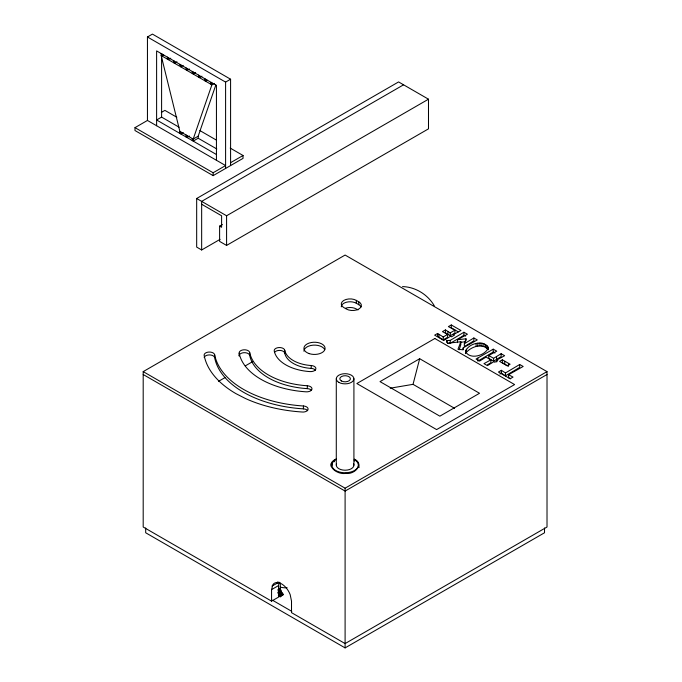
<?xml version="1.0" encoding="UTF-8"?>
<svg xmlns="http://www.w3.org/2000/svg" width="682" height="682" viewBox="0 0 682 682"><rect width="100%" height="100%" fill="white"/><g stroke="black" fill="none" stroke-linecap="round" stroke-linejoin="round"><path stroke-width="1.02" d="M336.328 458.901C323.404 464.655 337.258 475.286 345.885 473.325C354.052 475.004 365.109 464.118 354.35 459.122L354.35 461.041M271.564 601.132L271.564 589.615L272.902 584.627A14.1 8.141 60 0 1 290.174 594.602L291.512 601.123L291.512 612.641L345.101 643.586L547.015 527.016L547.015 371.622L345.101 255.051L143.194 371.622L143.194 527.016L271.564 601.132L278.546 597.1L278.546 585.582L279.16 582.198L271.905 586.068M473.862 337.982L473.862 340.864L464.331 346.601L464.331 343.719L473.862 337.982L477.281 339.917L463.197 347.854L462.788 349.772L457.972 349.269L460.827 341.733L447.622 343.251L446.77 340.574L450.248 340.378L463.922 332.245L467.417 334.223L457.477 339.764L457.477 342.645M465.474 353.344C465.192 343.259 487.459 338.008 488.346 349.772M488.346 347.854C485.234 355.62 469.855 360.215 465.474 351.426M390.223 388.194L413.036 384.333L419.677 358.723L479.523 393.275L439.864 416.173L380.019 381.622L419.677 358.723M211.889 82.812L211.889 84.832L193.194 139.085L193.194 141.106L198.181 138.224L198.181 136.212L215.836 84.969M464.331 343.719L466.028 338.801L457.477 339.764M459.199 349.806L460.827 344.606L460.827 341.733M277.165 583.349L277.889 581.755M488.056 346.695L488.056 349.576C482.123 342.56 470.546 346.865 465.772 353.08L465.772 350.207M496.726 361.997L496.726 360.079L504.629 355.706L501.125 353.728L501.125 356.609L493.58 361.196L488.772 358.382L488.772 355.501L496.752 351.162L493.222 349.167L476.045 359.039L479.574 361.119L486.036 357.078L490.852 359.9L490.852 362.773L487.587 364.665M493.222 349.167L493.222 352.04L477.852 361.093L477.852 358.221M463.922 332.245L463.922 335.126L461.185 336.993L450.248 343.251L447.639 343.396M501.125 353.728L493.58 358.323L488.772 355.501M519.701 364.495L505.49 372.935L505.49 375.816L519.701 367.368L519.701 364.495L523.179 366.456L508.584 374.725L508.584 377.598L510.682 378.8M502.361 359.781L499.582 361.426L507.306 365.884L510.093 364.239L502.361 359.781L502.361 362.662L507.519 365.808M505.49 372.935L501.372 370.309L498.431 372.048L510.102 378.74L513.034 377.086L508.584 374.725M499.906 374.06L501.372 373.19L501.372 370.309M443.24 339.832L443.24 336.959L447.588 334.402L447.588 337.283L443.24 339.832L437.597 336.328L437.597 333.455L434.664 335.143L443.777 340.454L450.632 336.217L451.51 336.814L454.468 335.101L453.411 334.615L460.955 330.497L451.296 324.956L448.389 326.601L454.928 330.165L454.928 333.046L450.222 335.766L445.431 332.79L445.431 329.918L442.465 331.623L447.588 334.402M230.175 148.062L243.048 155.496L243.048 158.369L213.134 175.641L134.985 130.526L134.985 127.645L213.134 172.759L225.597 165.564L147.448 120.45L147.448 36.981L152.436 34.1L230.584 79.214L230.584 165.564M163.697 55.089L162.035 56.043L162.035 54.031M170.756 58.209L168.266 59.641L168.266 57.629M176.988 61.806L174.498 63.247L174.498 61.227M180.73 64.824L180.73 66.845L183.219 65.404M186.962 68.422L186.962 70.442L189.451 69.001M195.683 72.599L193.194 74.04L193.194 72.019M201.915 76.196L199.425 77.637L199.425 75.617M207.319 80.271L205.657 81.235L205.657 79.214M134.985 127.645L147.448 120.45M161.344 112.428L164.899 110.373L176.851 117.278M214.378 83.392L211.889 84.832L186.962 70.442M179.085 127.202L161.6 117.108L156.613 119.981L216.441 154.524M147.448 36.981L225.597 82.096L230.584 79.214M181.523 132.444L179.86 133.399L179.86 131.387L161.165 55.54L161.165 53.528M183.219 132.47L180.73 133.902L180.73 131.89M189.451 136.068L186.962 137.5L186.962 135.488M198.181 136.212L193.194 139.085L179.86 131.387M230.584 162.691L243.048 155.496M220.098 239.331L201.659 249.97L196.672 247.097L196.672 198.496L398.586 81.925L428.492 99.197L428.492 128.847L226.586 245.418L219.604 241.385L219.604 226.126L222.375 224.531M403.565 84.807L201.659 201.378L201.659 249.97M196.672 198.496L226.586 215.768L428.492 99.197M218.521 381.34L224.983 377.615M245.273 365.893L252.655 361.63M445.431 329.918L450.222 332.884L454.928 330.165M490.852 359.9L483.956 363.642L487.451 365.629L493.921 361.656L494.74 362.278L497.809 360.514L496.726 360.079M143.194 371.622L345.101 488.193L547.015 371.622M547.015 374.503L345.101 491.074L143.194 374.503M271.564 589.615L278.546 585.582M277.906 589.632L280.336 588.234L280.319 582.922M278.034 590.45L280.464 589.043L280.336 588.234M278.239 591.277L280.669 589.879L280.464 589.043M277.719 592.59L280.958 590.723L280.669 589.879M280.958 590.723L281.325 591.558L278.086 593.425L280.132 596.827L278.282 595.761M278.512 594.244L281.751 592.368L283.371 594.551L280.132 596.827M279.006 595.019L282.246 593.152M279.543 595.753L282.783 593.877M280.132 596.426L283.371 594.551M145.684 527.97L145.684 532.77L345.101 647.9L544.517 532.77L544.517 527.97M460.333 342.321L465.081 341.793M402.55 286.593C415.5 286.926 427.785 294.607 434.264 305.741M463.922 335.126L465.67 336.115M493.222 352.04L494.987 353.037M458.321 331.861L451.296 327.837L451.296 324.956M161.165 55.54L179.86 66.333L179.86 64.321M180.73 66.845L186.092 69.939L186.092 67.919M199.835 130.543L216.39 140.1M198.411 138.361L216.825 148.983M201.659 204.25L221.599 215.768L221.599 227.285L219.604 226.126M356.319 300.387L358.809 301.828A8.815 5.089 0 0 1 358.809 309.023A8.815 5.089 0 0 1 346.345 309.023L343.856 307.582A8.815 5.089 0 0 1 343.856 300.387A8.815 5.089 0 0 1 356.319 300.387L356.319 303.26L358.809 304.701A8.815 5.089 0 0 1 361.093 306.985M413.036 384.333L454.57 408.313M272.502 600.228L291.802 611.37M443.24 336.959L437.597 333.455M501.372 373.19L505.49 375.816M281.325 591.558L281.751 592.368M359.082 467.588L358.374 462.635M508.44 363.455L508.44 366.336M504.757 361.375L504.757 364.248M496.547 356.643L496.547 359.516M493.58 358.323L493.58 361.196M487.17 345.586L487.17 348.468M485.703 344.546L485.703 347.419M483.888 343.694L483.888 346.575M481.969 343.191L481.969 346.072M479.949 343.029L479.949 345.902M477.826 343.208L477.826 346.081M476.087 343.626L476.087 346.499M466.428 349.201L466.428 352.074M466.028 338.801L466.028 340.719M463.197 347.854L463.197 349.772M450.222 332.884L450.222 335.766M450.248 340.378L450.248 343.251M447.878 331.537L447.878 334.41M446.77 340.574L446.77 342.492M438.944 334.376L438.944 337.249M358.809 301.828L358.809 304.701M353.915 378.774L353.915 465.124M345.101 488.193L345.101 647.9M336.286 378.774L336.286 465.124M334.478 459.83L334.478 461.748M332.424 461.586L332.424 464.468L331.23 466.471L331.23 463.589M311.197 365.526A5.286 3.052 0 0 1 315.868 368.902A5.286 3.052 0 0 1 310.029 371.596A40.536 23.41 0 0 1 274.224 350.923A5.286 3.052 0 0 1 278.887 347.556A5.286 3.052 0 0 1 284.735 350.25A29.965 17.297 0 0 0 311.197 365.526L311.197 368.408A5.286 3.052 0 0 1 315.451 370.215M307.292 388.638A65.216 37.655 0 0 1 249.697 355.382A5.286 3.052 0 0 0 243.858 352.688A5.286 3.052 0 0 0 239.186 356.055L239.186 353.182A5.286 3.052 0 0 1 243.858 349.806A5.286 3.052 0 0 1 249.697 352.5A65.216 37.655 0 0 0 307.292 385.756L307.292 388.638A5.286 3.052 0 0 1 311.555 390.445M303.396 405.986A5.286 3.052 0 0 1 308.094 408.961A5.286 3.052 0 0 1 303.601 412.039L302.228 412.013A111.047 64.108 0 0 1 245.298 398.433L235.989 393.667A111.047 64.108 0 0 1 204.148 355.39A5.286 3.052 0 0 1 208.82 352.057A5.286 3.052 0 0 1 214.66 354.759A100.467 58.004 0 0 0 303.396 405.986L303.396 408.868A5.286 3.052 0 0 1 307.65 410.675M284.735 350.25L284.735 353.131A29.965 17.297 0 0 0 311.197 368.408M249.697 352.5L249.697 355.382M226.586 215.768L226.586 245.418M225.597 82.096L225.597 168.445M216.441 160.279L216.441 85.438L156.613 50.903L156.613 125.735M214.66 354.759L214.66 357.632A100.467 58.004 0 0 0 303.396 408.868M213.134 172.759L213.134 175.641M211.019 82.309L211.019 84.329M204.788 78.711L204.788 80.732M198.556 75.114L198.556 77.134M192.324 71.516L192.324 73.537M192.324 138.582L192.324 140.594M186.092 134.985L186.092 136.997M173.629 60.724L173.629 62.735M167.397 57.126L167.397 59.138M161.6 55.464L161.6 117.108M341.273 306.857A8.815 5.089 0 0 1 346.712 302.16A8.815 5.089 0 0 1 356.319 303.26M345.68 308.17A8.815 5.089 0 0 1 356.319 308.98A22.267 12.856 0 0 1 358.024 309.918M274.633 352.244A5.286 3.052 0 0 1 280.268 350.446A5.286 3.052 0 0 1 284.735 353.131M204.174 357.513A5.286 3.052 0 0 1 209.51 354.921A5.286 3.052 0 0 1 214.66 357.632M303.933 351.213A10.58 6.104 0 0 1 313.132 345.16A10.58 6.104 0 0 1 324.726 349.636M307.292 385.756A5.286 3.052 0 0 1 311.964 389.132A5.286 3.052 0 0 1 306.124 391.826A75.796 43.759 0 0 1 239.186 353.182M354.452 459.728A13.222 7.63 0 0 1 354.452 470.52A13.222 7.63 0 0 1 335.757 470.52A13.222 7.63 0 0 1 335.757 459.728M353.617 463.811A8.815 5.089 0 0 1 345.101 470.213A8.815 5.089 0 0 1 336.593 463.811M287.113 587.713A10.58 6.104 0 0 1 279.987 586.989M434.835 338.511L356.848 383.54L436.616 429.592L514.603 384.563L434.835 338.511M309.227 353.626A10.58 6.104 0 0 0 325.084 348.34A10.58 6.104 0 0 0 309.227 343.046A10.58 6.104 0 0 0 309.227 353.626M341.409 380.957A5.286 3.052 0 0 0 350.224 379.533A5.286 3.052 0 0 0 343.677 375.833A5.286 3.052 0 0 0 341.409 380.957M338.869 382.372A8.815 5.089 0 0 0 353.617 380.096A8.815 5.089 0 0 0 342.824 373.864A8.815 5.089 0 0 0 338.869 382.372"/></g></svg>
